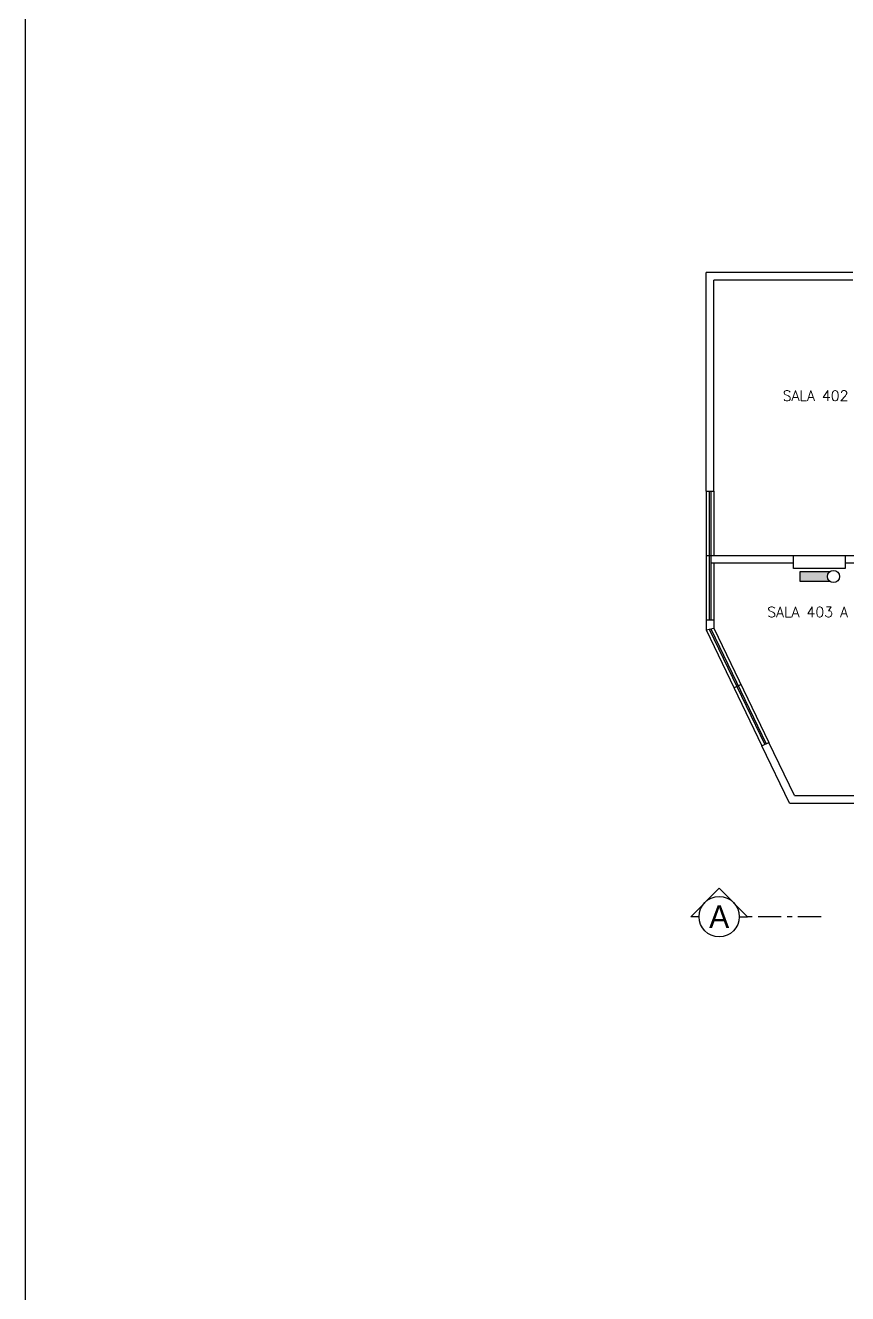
# Model space of a CAD drawing. Extents: x 544 to 914, y -40 to 56.
# Drawn here: x 674.45 to 690.42, y -8.41 to 16.23 of the extents above; entities that cross this region are included whole.
import ezdxf
from ezdxf.enums import TextEntityAlignment as Align

# ---------------------------------------------------------------- set-up
doc = ezdxf.new("R2010")
doc.units = 0
doc.header["$LTSCALE"] = 0.5
doc.header["$MEASUREMENT"] = 0
doc.linetypes.add('ACAD_ISO10W100', pattern=[18, 12, -3, 0, -3])
doc.layers.get('0').update_dxf_attribs({"linetype": 'CONTINUOUS'})
for name, color, linetype in [('A-03', 3, 'CONTINUOUS'), ('A-05', 5, 'CONTINUOUS'), ('A-07', 7, 'CONTINUOUS'), ('BOMBEIRO', 220, 'CONTINUOUS'), ('corte', 2, 'ACAD_ISO10W100'), ('JANELA', 1, 'CONTINUOUS'), ('Título', 3, 'CONTINUOUS')]:
    doc.layers.add(name, color=color, linetype=linetype)
doc.styles.add('CL140', font='fonte', dxfattribs={"height": 0.35})
doc.styles.add('T20', font='simplex.shx', dxfattribs={"height": 0.1})

# ---------------------------------------------------------------- blocks, each defined once
blk = doc.blocks.new('LUZ')
at = {"layer": 'BOMBEIRO'}
blk.add_hatch(color=256, dxfattribs=at).paths.add_polyline_path([(-0.00061, -0.00072, -0.219153), (-0.00094, 0, -0.219153), (-0.00061, 0.00072), (-0.00524, 0.00072), (-0.00524, -0.00072)])
for p, q in [((-0.00524, 0.00072), (-0.00524, -0.00072)), ((-0.00061, 0.00072), (-0.00524, 0.00072)), ((-0.00524, -0.00072), (-0.00061, -0.00072))]:
    blk.add_line(p, q, dxfattribs=at)
blk.add_circle((0, 0), 0.000945, dxfattribs=at)

msp = doc.modelspace()

# ---------------------------------------------------------------- linework, layer by layer
msp.add_lwpolyline([(674.447, 50.466), (779.378, 50.466), (779.378, -25.459), (674.447, -25.459)], close=True)
at = {"layer": 'A-03'}
for p, q in [((687.668, 5.928), (687.758, 5.928)), ((688.211, 3.359), (688.346, 3.425))]:
    msp.add_line(p, q, dxfattribs=at)
at = {"layer": 'A-05'}
for p, q in [((690.518, 11.428), (687.668, 11.428)), ((687.668, 7.178), (687.668, 11.428)), ((690.518, 11.278), (687.818, 11.278)), ((687.818, 7.178), (687.818, 11.278)), ((687.668, 7.178), (687.818, 7.178)), ((687.758, 5.928), (691.568, 5.928)), ((687.758, 5.928), (687.758, 5.778)), ((689.368, 5.778), (687.758, 5.778)), ((692.918, 5.778), (690.368, 5.778)), ((687.668, 4.678), (687.818, 4.678)), ((687.668, 4.678), (687.668, 4.485)), ((687.668, 4.485), (687.818, 4.52)), ((687.818, 4.678), (687.818, 4.52)), ((688.754, 2.233), (688.889, 2.299)), ((689.292, 1.118), (688.754, 2.233)), ((689.386, 1.268), (688.889, 2.299)), ((689.386, 1.268), (694.768, 1.268)), ((689.292, 1.118), (691.678, 1.118))]:
    msp.add_line(p, q, dxfattribs=at)
at = {"layer": 'A-07'}
msp.add_lwpolyline([(690.368, 5.928), (690.368, 5.678), (689.368, 5.678), (689.368, 5.928)], close=True, dxfattribs=at)
at = {"layer": 'corte', "color": 4, "linetype": 'ByBlock', "ltscale": 0.075}
for p, q in [((687.37, -1.087), (687.923, -0.534)), ((688.476, -1.087), (687.923, -0.534)), ((687.532, -1.087), (687.37, -1.087)), ((688.314, -1.087), (688.476, -1.087))]:
    msp.add_line(p, q, dxfattribs=at)
at = {"layer": 'corte', "color": 3, "ltscale": 0.075}
msp.add_line((689.904, -1.087), (688.476, -1.087), dxfattribs=at)
at = {"layer": 'corte', "color": 3, "linetype": 'ByBlock', "ltscale": 0.075}
msp.add_circle((687.923, -1.087), 0.391, dxfattribs=at)
at = {"layer": 'JANELA'}
for p, q in [((687.668, 7.178), (687.668, 4.678)), ((687.818, 7.178), (687.818, 5.928)), ((687.818, 5.778), (687.818, 4.678)), ((687.668, 4.485), (688.754, 2.233)), ((687.818, 4.52), (688.889, 2.299))]:
    msp.add_line(p, q, dxfattribs=at)
at = {"layer": 'JANELA', "color": 3}
for p, q in [((687.728, 7.178), (687.728, 4.678)), ((687.758, 7.178), (687.758, 4.678)), ((687.728, 4.499), (688.808, 2.259)), ((687.758, 4.506), (688.835, 2.272))]:
    msp.add_line(p, q, dxfattribs=at)

# ---------------------------------------------------------------- block references
at = {"layer": 'BOMBEIRO', "xscale": 125, "yscale": 125, "zscale": 125}
msp.add_blockref('LUZ', (690.144, 5.52), dxfattribs=at)

# ---------------------------------------------------------------- texts
at = {"layer": 'corte', "color": 4, "ltscale": 0.075, "style": 'CL140'}
msp.add_text('A', height=0.438, dxfattribs=at).set_placement((687.923, -1.087), align=Align.MIDDLE)
at = {"layer": 'Título', "style": 'T20'}
for s, p in [('SALA 402 A 1202', (689.157, 8.934)), ('SALA 403 A 1203', (688.857, 4.732))]:
    msp.add_text(s, height=0.2, dxfattribs=at).set_placement(p)

doc.saveas('drawing.dxf')
